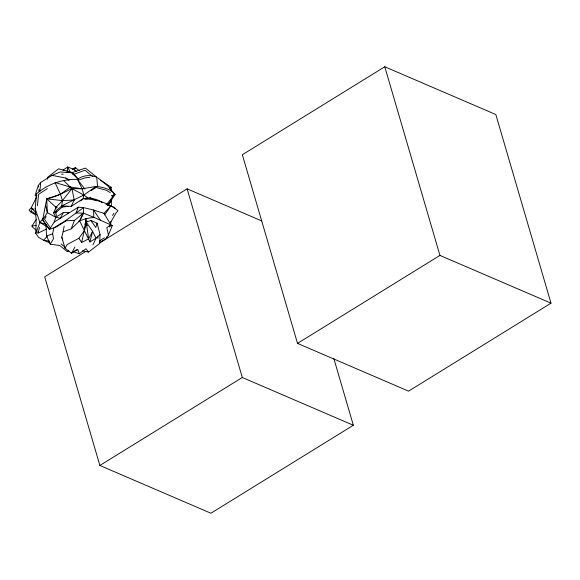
<?xml version="1.0" encoding="UTF-8"?>
<svg xmlns="http://www.w3.org/2000/svg" width="580" height="580" viewBox="0 0 580 580"><rect width="100%" height="100%" fill="white"/><g stroke="black" fill="none" stroke-linecap="round" stroke-linejoin="round"><path stroke-width="0.87" d="M62.778 239.837L61.763 237.22L63.082 231.869L71.26 228.854L79.627 220.842L83.52 213.15L83.571 207.618L78.344 207.169L54.237 222.031L49.445 229.39L42.673 219.929L46.741 198.86L60.443 194.249L71.942 188.623L82.179 188.775L96.004 186.463A44.899 21.424 -16.3 0 1 115.101 194.677L107.662 205.298L111.302 201.093L111.28 199.375M36.424 196.576L36.475 193.908C47.864 183.947 62.285 179.097 77.358 179.365C83.034 175.232 90.291 174.399 96.729 177.233L97.585 186.716M55.941 209.133L55.97 207.328L62.401 200.615L71.942 188.623L83.825 195.047L87.769 197.838L95.468 199.208L99.564 200.767L102.305 202.739M46.589 229.027L37.968 233.167L38.012 231.427M50.17 243.013L43.58 240.28L38.635 237.416L35.793 233.457L36.148 219.53L35.184 208.764L36.475 193.908L36.888 195.67M47.437 179.206L47.495 177.4L58.58 168.823L72.536 172.572L78.459 179.234M97.839 238.387L97.911 236.669M99.564 242.694L106.415 238.467L108.438 235.016L112.302 225.526L93.844 217.311L85.898 218.674L86.217 222.118L92.568 231.355L88.653 238.851L81.642 242.52L86.217 222.118L90.843 220.494L97.092 223.184L100.065 234.581L99.666 243.542L88.472 252.068L82.527 250.785M110.729 224.221L110.889 221.589M39.802 191.712L40.73 182.395L52.091 175.377L60.255 171.948L71.623 172.789L85.398 168.077L96.729 177.233M37.395 205.806L38.613 194.322L47.321 188.609M106.415 238.467L106.626 236.785M67.207 172.753L67.65 166.968L74.378 169.628L76.328 171.346M63.082 231.869L64.177 226.033M68.861 250.915L67.229 251.561L59.689 245.47L50.228 244.245L53.505 238.685L52.628 233.856L53.911 227.838L65.322 220.792L83.571 207.618L93.46 209.982L103.958 213.404L110.845 224.619L106.836 227.679L108.438 235.016M77.336 208.865L77.691 207.256M100.065 234.581L96.062 238.148L89.951 241.932L92.568 231.355L96.062 238.148L92.923 244.927M56.419 215.688L55.731 212.758L56.137 211.221M37.968 233.167L39.57 227.404M97.092 223.184L95.787 227.469L90.843 220.494M38.628 191.103L39.179 189.385M40.73 182.395L38.273 185.528L35.083 195.358L35.851 195.996M54.237 222.031L55.803 217.246L63.423 212.534L69.528 212.585M35.793 233.457L39.904 222.502L43.137 218.471M71.26 228.854L74.436 220.386L83.52 213.15L93.844 217.311L93.46 209.982L100.471 220.277M78.344 207.169L76.009 212.983L83.52 213.15M109.468 227.026L110.135 225.366M63.423 212.534L60.276 218.268L55.803 217.246L53.65 212.976L55.97 207.328L46.741 198.86L53.142 197.156M80.526 219.189L82.998 213.926M53.65 212.976L61.777 205.864L71.209 206.371L74.218 200.006L71.942 188.623L63.669 180.626M46.117 216.224L44.566 219.378L50.627 228.302M36.41 197.461L31.233 207.85L29 210.061L31.117 212.396L35.83 214.846M88.472 252.068L85.985 248.755L79.337 253.685L77.72 249.487L71.601 253.257L65.105 248.312L67.048 244.622L78.887 238.3L84.549 230.463L85.898 218.674L79.627 220.842L89.951 241.932M71.601 253.257L74.907 247.051M74.566 169.026L75.393 167.555L79.235 170.716M110.164 223.126L116.13 212.904L118.044 210.678C108.489 202.884 95.381 199.136 83.128 198.708L71.209 206.371M112.52 215.463L113.956 213.251M36.098 229.948A44.899 21.424 -16.3 0 1 31.9 226.062L36.402 219.269M104.704 214.81L110.86 205.922L103.958 213.404M32.893 208.271L30.82 211.229L33.219 212.28L36.294 214.781M106.604 204.588L113.419 195.793L111.643 195.627M47.19 236.379L43.58 240.28L49.619 241.128M109.881 188.565L111.164 187.304L100.514 180.068M78.844 221.161L80.178 219.936M55.731 212.758L62.125 207.06L63.735 206.248M67.722 213.752L69.078 212.621M87.769 197.838L83.128 198.708L83.825 195.047L82.179 188.775L70.383 187.064L60.443 194.249L53.955 196.83M96.004 186.463L83.825 195.047L61.777 205.864L62.401 200.615L60.443 194.249L54.955 182.49L70.383 187.064M62.93 170.244L67.65 166.968L69.97 171.651M82.918 195.83L84.383 194.902M90.944 190.726L96.048 187.478L106.125 190.211L110.287 192.589M81.156 214.571L82.614 213.643M55.55 227.374L65.649 221.139M99.405 240.946L104.451 237.829M85.499 251.626L44.696 276.827L99.862 465.472L210.91 513.235L353.343 425.256L333.775 358.317M99.361 243.063L187.13 188.848L261.718 220.929M384.779 66.765L242.346 154.744L297.511 343.382L408.566 391.152L551 303.173L495.835 114.528L384.779 66.765L439.945 255.41L551 303.173M99.862 465.472L242.295 377.493L353.343 425.256M297.511 343.382L439.945 255.41M80.098 200.948L82.389 199.672M85.507 221.857L87.08 220.987M72.319 169.244L75.393 167.555L74.378 169.628L76.023 171.731M67.229 251.561L68.672 250.785M74.798 250.661L77.72 249.487M72.862 174.718L84.97 170.194L92.858 176.74M78.344 180.199L84.724 177.937L89.893 177.27M109.519 187.884L111.164 187.304L111.193 190.755M53.911 227.838L49.445 229.39L42.673 219.929L47.335 212.65L46.741 198.86L62.401 200.615L74.218 200.006M50.228 244.245L46.61 235.951L52.628 233.856M110.091 226.113L112.302 225.526M87.043 198.788L90.843 197.954L96.374 200.796M84.919 199.157L90.843 197.954M31.9 226.062L36.141 225.402M111.694 196.025L113.419 195.793M62.125 207.06L68.302 206.371M65.322 220.792L74.436 220.386M61.502 174.145L63.271 174.188M113.31 194.474L115.101 194.677L107.844 185.97L97.679 177.77M52.091 175.377L65.772 178.053L69.614 179.952M105.922 204.262L114.021 207.234L115.144 208.35M35.184 208.764L39.904 222.502L45.878 224.257L46.61 235.951M73.45 251.807L79.337 253.685M55.803 217.246L47.335 212.65L45.74 205.654M39.904 222.502L46.074 226.127M33.459 209.38L31.233 207.85L35.706 212.316M55.789 206.306L57.144 207.393M61.103 243.948L65.069 247.247M65.772 178.053L68.513 180.387M69.136 187.101L70.412 188.232M71.623 172.789L78.372 179.466M67.091 170.955L68.15 172.245M85.26 222.966L87.399 225.678M84.919 189.131L77.358 179.365L82.179 188.775M78.887 238.3L81.642 242.52M108.772 204.319L109.374 206.016M61.763 237.22L65.105 248.312M187.13 188.848L242.295 377.493M38.273 185.528L38.599 187.151M85.072 224.047L85.419 225.794M86.217 222.118L88.653 238.851M111.302 201.093L111.389 206.531"/></g></svg>
